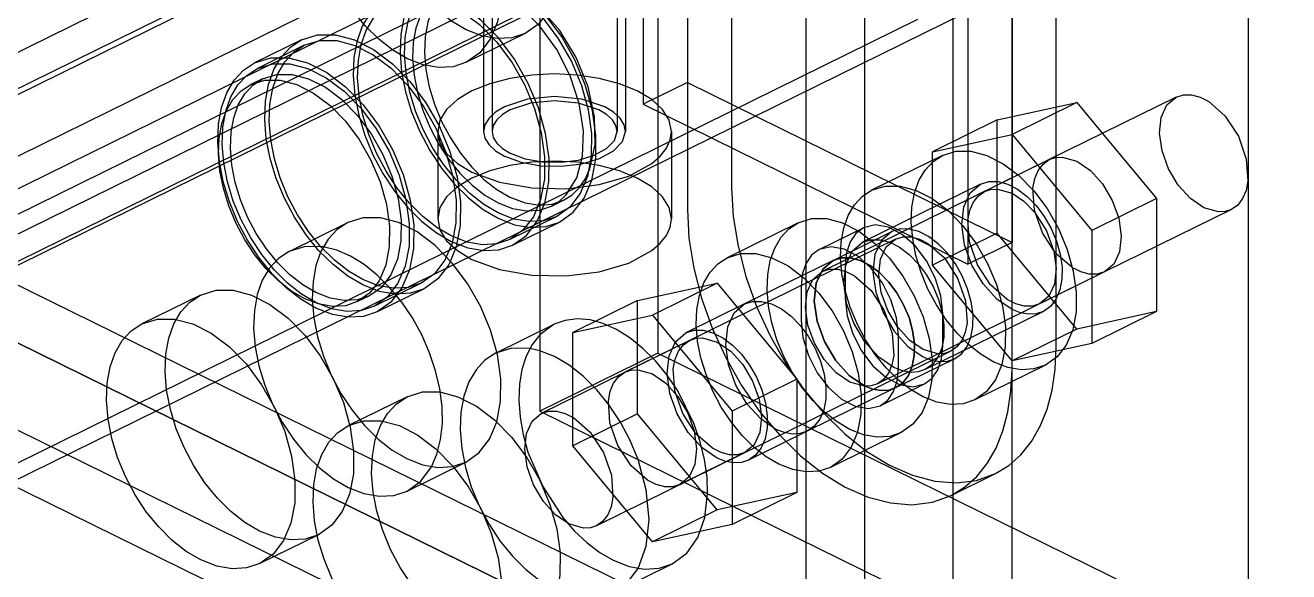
# Model space of a CAD drawing. Header units: millimetres. Extents: x 8 to 412, y 8 to 289.
# Drawn here: x 163.92 to 186.28, y 201.87 to 211.54 of the extents above; entities that cross this region are included whole.
import ezdxf

# ---------------------------------------------------------------- set-up
doc = ezdxf.new("R2010")
doc.units = ezdxf.units.MM
doc.layers.add('HIDDEN', color=8, linetype='Continuous')
doc.layers.add('OUTLINE', color=7, linetype='Continuous')

msp = doc.modelspace()

# ---------------------------------------------------------------- linework, layer by layer
at = {"layer": 'HIDDEN'}
for points in [[(210.895, 230.557), (111.664, 181.698)], [(172.184, 222.521), (172.184, 209.663)], [(174.4, 222.521), (174.4, 209.663)], [(202.017, 222.328), (163.636, 203.431)], [(182.327, 220.194), (128.011, 193.45)], [(179.716, 218.265), (127.619, 192.614)], [(182.693, 217.956), (129.421, 191.727)], [(176.425, 217.988), (176.425, 208.667)], [(185.565, 217.185), (185.565, 198.542)], [(177.209, 216.928), (127.724, 192.563)], [(182.327, 216.979), (128.011, 190.236)], [(179.716, 215.693), (130.1, 191.264)], [(171.725, 211.463), (171.468, 211.614), (171.218, 211.81), (170.979, 212.047), (170.758, 212.318), (170.56, 212.618), (170.39, 212.94), (170.252, 213.275), (170.148, 213.616), (170.082, 213.955), (170.054, 214.283), (170.067, 214.594), (170.119, 214.879), (170.208, 215.131), (170.334, 215.346), (170.493, 215.517), (170.681, 215.641)], [(170.681, 215.641), (170.956, 215.726), (171.26, 215.725), (171.582, 215.641), (171.91, 215.474), (172.23, 215.233), (172.531, 214.926), (172.801, 214.564), (173.03, 214.163), (173.209, 213.737), (173.33, 213.303), (173.39, 212.877), (173.386, 212.475), (173.318, 212.114), (173.189, 211.807), (173.004, 211.566), (172.769, 211.4)], [(175.642, 215.353), (175.642, 210.531)], [(176.164, 215.321), (159.98, 207.352)], [(170.687, 210.952), (170.43, 211.103), (170.18, 211.299), (169.941, 211.536), (169.72, 211.807), (169.522, 212.107), (169.352, 212.429), (169.214, 212.764), (169.11, 213.105), (169.044, 213.444), (169.016, 213.772), (169.029, 214.083), (169.08, 214.368), (169.17, 214.62), (169.296, 214.835), (169.455, 215.006), (169.643, 215.13)], [(169.643, 215.13), (169.918, 215.214), (170.222, 215.214), (170.544, 215.129), (170.872, 214.963), (171.192, 214.722), (171.493, 214.415), (171.763, 214.053), (171.992, 213.652), (172.171, 213.226), (172.292, 212.792), (172.352, 212.366), (172.348, 211.964), (172.28, 211.603), (172.151, 211.296), (171.966, 211.055), (171.731, 210.889)], [(182.17, 205.838), (182.17, 215.16)], [(174.859, 214.967), (174.859, 210.145)], [(177.209, 214.806), (127.593, 190.377)], [(172.036, 213.713), (172.036, 209.663)], [(174.547, 213.713), (174.547, 209.663)], [(181.381, 213.71), (181.381, 200.602)], [(176.164, 213.392), (159.98, 205.424)], [(180.342, 213.199), (180.342, 197.77)], [(180.342, 213.199), (180.342, 197.77)], [(171.208, 212.468), (171.013, 212.339), (170.848, 212.161), (170.717, 211.938), (170.624, 211.676), (170.57, 211.38), (170.557, 211.057), (170.585, 210.716), (170.654, 210.364), (170.762, 210.009), (170.906, 209.661), (171.083, 209.327), (171.289, 209.015), (171.518, 208.733), (171.766, 208.487), (172.026, 208.283), (172.293, 208.127)], [(173.378, 208.061), (173.621, 208.234), (173.814, 208.484), (173.948, 208.803), (174.019, 209.179), (174.023, 209.595), (173.961, 210.038), (173.835, 210.489), (173.649, 210.932), (173.411, 211.349), (173.131, 211.724), (172.818, 212.044), (172.485, 212.294), (172.144, 212.467), (171.81, 212.555), (171.494, 212.556), (171.208, 212.468)], [(171.257, 212.368), (171.53, 212.452), (171.831, 212.452), (172.151, 212.368), (172.476, 212.203), (172.794, 211.963), (173.093, 211.658), (173.361, 211.3), (173.588, 210.902), (173.765, 210.479), (173.886, 210.048), (173.945, 209.626), (173.941, 209.227), (173.874, 208.869), (173.746, 208.565), (173.562, 208.325), (173.329, 208.16)], [(178.776, 212.428), (178.776, 196.999)], [(178.776, 212.428), (178.776, 196.999)], [(181.387, 212.524), (181.387, 207.702)], [(172.293, 208.223), (172.038, 208.373), (171.79, 208.567), (171.553, 208.802), (171.334, 209.071), (171.138, 209.369), (170.969, 209.688), (170.831, 210.021), (170.728, 210.359), (170.662, 210.695), (170.635, 211.021), (170.648, 211.329), (170.699, 211.612), (170.788, 211.863), (170.913, 212.076), (171.071, 212.245), (171.257, 212.368)], [(170.379, 212.059), (170.184, 211.931), (170.019, 211.753), (169.888, 211.53), (169.795, 211.267), (169.741, 210.971), (169.728, 210.649), (169.756, 210.307), (169.825, 209.955), (169.933, 209.601), (170.077, 209.253), (170.254, 208.919), (170.46, 208.607), (170.689, 208.325), (170.937, 208.079), (171.197, 207.875), (171.464, 207.719)], [(172.549, 207.653), (172.792, 207.825), (172.985, 208.076), (173.119, 208.395), (173.19, 208.77), (173.194, 209.187), (173.132, 209.63), (173.005, 210.081), (172.82, 210.524), (172.582, 210.941), (172.302, 211.316), (171.989, 211.635), (171.656, 211.886), (171.315, 212.059), (170.981, 212.147), (170.664, 212.147), (170.379, 212.059)], [(170.428, 211.96), (170.7, 212.044), (171.002, 212.044), (171.322, 211.96), (171.647, 211.795), (171.965, 211.555), (172.264, 211.25), (172.532, 210.892), (172.759, 210.494), (172.936, 210.071), (173.057, 209.64), (173.116, 209.217), (173.112, 208.819), (173.045, 208.461), (172.916, 208.156), (172.732, 207.917), (172.5, 207.752)], [(171.347, 212.186), (171.176, 212.074), (171.032, 211.919), (170.918, 211.724), (170.837, 211.495), (170.79, 211.237), (170.779, 210.956), (170.804, 210.658), (170.864, 210.351), (170.958, 210.042), (171.083, 209.738), (171.238, 209.447), (171.417, 209.175), (171.617, 208.929), (171.833, 208.714), (172.06, 208.537), (172.293, 208.4)], [(180.604, 212.138), (180.604, 207.317)], [(171.464, 207.815), (171.209, 207.965), (170.961, 208.159), (170.724, 208.394), (170.505, 208.663), (170.308, 208.961), (170.139, 209.28), (170.002, 209.613), (169.899, 209.951), (169.833, 210.287), (169.806, 210.613), (169.819, 210.921), (169.87, 211.204), (169.959, 211.454), (170.084, 211.667), (170.241, 211.837), (170.428, 211.96)], [(173.448, 208.446), (173.595, 208.539), (173.724, 208.664), (173.831, 208.818), (173.915, 209), (174.008, 209.431), (173.997, 209.926), (173.883, 210.452), (173.673, 210.972), (173.382, 211.451), (173.031, 211.854)], [(177.738, 211.917), (177.738, 196.488)], [(179.716, 211.643), (163.336, 203.578)], [(168.812, 211.288), (169.098, 211.376), (169.414, 211.376), (169.748, 211.288), (170.089, 211.115), (170.422, 210.864), (170.735, 210.545), (171.015, 210.169), (171.253, 209.752), (171.439, 209.31), (171.565, 208.858), (171.627, 208.416), (171.623, 207.999), (171.552, 207.624), (171.418, 207.305), (171.226, 207.054), (170.982, 206.881)], [(172.769, 211.4), (172.535, 211.322), (172.278, 211.307), (172.006, 211.354), (171.725, 211.463)], [(172.769, 211.4), (171.731, 210.889)], [(173.239, 208.343), (173.376, 208.428), (173.498, 208.541), (173.684, 208.842), (173.788, 209.228), (173.802, 209.676), (173.727, 210.159), (173.566, 210.648), (173.329, 211.114), (173.031, 211.529)], [(168.812, 211.288), (167.983, 210.88)], [(168.861, 211.189), (168.032, 210.78)], [(169.897, 206.947), (169.63, 207.104), (169.37, 207.307), (169.122, 207.553), (168.893, 207.835), (168.687, 208.147), (168.51, 208.481), (168.366, 208.83), (168.258, 209.184), (168.19, 209.536), (168.161, 209.877), (168.174, 210.2), (168.228, 210.496), (168.321, 210.759), (168.452, 210.981), (168.617, 211.159), (168.812, 211.288)], [(169.897, 207.044), (169.642, 207.193), (169.394, 207.388), (169.157, 207.622), (168.938, 207.892), (168.742, 208.189), (168.573, 208.508), (168.435, 208.841), (168.332, 209.179), (168.267, 209.516), (168.24, 209.842), (168.252, 210.15), (168.303, 210.432), (168.392, 210.683), (168.517, 210.896), (168.675, 211.066), (168.861, 211.189)], [(168.861, 211.189), (169.134, 211.273), (169.436, 211.272), (169.755, 211.188), (170.08, 211.023), (170.398, 210.784), (170.697, 210.479), (170.965, 210.12), (171.192, 209.722), (171.369, 209.3), (171.49, 208.869), (171.549, 208.446), (171.545, 208.048), (171.478, 207.69), (171.35, 207.385), (171.166, 207.146), (170.933, 206.981)], [(169.068, 206.539), (168.801, 206.696), (168.541, 206.899), (168.293, 207.145), (168.064, 207.427), (167.858, 207.739), (167.681, 208.073), (167.537, 208.421), (167.429, 208.776), (167.36, 209.128), (167.332, 209.469), (167.345, 209.792), (167.399, 210.088), (167.492, 210.35), (167.623, 210.573), (167.788, 210.751), (167.983, 210.88)], [(167.983, 210.88), (168.269, 210.968), (168.585, 210.968), (168.919, 210.879), (169.26, 210.707), (169.593, 210.456), (169.906, 210.136), (170.186, 209.761), (170.424, 209.344), (170.61, 208.901), (170.736, 208.45), (170.798, 208.008), (170.794, 207.591), (170.723, 207.215), (170.589, 206.896), (170.396, 206.646), (170.153, 206.473)], [(168.032, 210.78), (168.305, 210.864), (168.606, 210.864), (168.926, 210.78), (169.251, 210.615), (169.569, 210.375), (169.868, 210.071), (170.136, 209.712), (170.363, 209.314), (170.54, 208.891), (170.661, 208.46), (170.72, 208.038), (170.716, 207.64), (170.649, 207.281), (170.52, 206.977), (170.337, 206.737), (170.104, 206.573)], [(171.731, 210.889), (171.497, 210.811), (171.24, 210.796), (170.968, 210.843), (170.687, 210.952)], [(169.068, 206.635), (168.813, 206.785), (168.565, 206.979), (168.328, 207.214), (168.109, 207.484), (167.913, 207.781), (167.744, 208.1), (167.606, 208.433), (167.503, 208.771), (167.437, 209.107), (167.41, 209.433), (167.423, 209.741), (167.474, 210.024), (167.563, 210.275), (167.688, 210.488), (167.845, 210.657), (168.032, 210.78)], [(168.122, 210.598), (168.371, 210.675), (168.646, 210.675), (168.938, 210.598), (169.235, 210.447), (169.526, 210.228), (169.799, 209.95), (170.043, 209.622), (170.251, 209.259), (170.412, 208.873), (170.523, 208.479), (170.577, 208.093), (170.573, 207.729), (170.512, 207.402), (170.395, 207.124), (170.227, 206.905), (170.014, 206.755)], [(175.36, 209.663), (175.32, 209.862), (175.202, 210.053), (175.011, 210.229), (174.754, 210.383), (174.441, 210.51), (174.083, 210.604), (173.695, 210.662), (173.292, 210.682), (172.888, 210.662), (172.5, 210.604), (172.143, 210.51), (171.829, 210.383), (171.572, 210.229), (171.381, 210.053), (171.263, 209.862), (171.224, 209.663)], [(168.859, 206.709), (168.626, 206.846), (168.399, 207.024), (168.183, 207.238), (167.983, 207.484), (167.804, 207.756), (167.649, 208.047), (167.524, 208.351), (167.43, 208.66), (167.37, 208.967), (167.345, 209.265), (167.356, 209.546), (167.403, 209.804), (167.485, 210.033), (167.599, 210.228), (167.742, 210.383), (167.913, 210.495)], [(169.068, 206.812), (168.835, 206.949), (168.608, 207.126), (168.392, 207.341), (168.192, 207.587), (168.013, 207.859), (167.858, 208.15), (167.733, 208.454), (167.639, 208.763), (167.579, 209.07), (167.554, 209.368), (167.565, 209.649), (167.612, 209.907), (167.693, 210.136), (167.807, 210.331), (167.951, 210.486), (168.122, 210.598)], [(168.122, 210.598), (167.913, 210.495)], [(167.913, 210.495), (168.162, 210.572), (168.437, 210.572), (168.729, 210.495), (169.026, 210.344), (169.317, 210.125), (169.59, 209.847), (169.834, 209.52), (170.042, 209.156), (170.204, 208.77), (170.314, 208.376), (170.368, 207.99), (170.364, 207.627), (170.303, 207.299), (170.186, 207.021), (170.018, 206.802), (169.805, 206.652)], [(175.642, 210.531), (174.859, 210.145)], [(175.642, 210.531), (175.642, 208.281)], [(175.642, 210.531), (181.387, 207.702)], [(174.547, 209.663), (174.523, 209.784), (174.452, 209.9), (174.336, 210.007), (174.18, 210.1), (173.772, 210.234), (173.292, 210.281), (172.811, 210.234), (172.404, 210.1), (172.248, 210.007), (172.132, 209.9), (172.06, 209.784), (172.036, 209.663)], [(174.4, 209.663), (174.378, 209.77), (174.315, 209.872), (174.213, 209.966), (174.075, 210.049), (173.716, 210.167), (173.292, 210.209), (172.868, 210.167), (172.508, 210.049), (172.371, 209.966), (172.268, 209.872), (172.205, 209.77), (172.184, 209.663)], [(174.859, 210.145), (180.604, 207.317)], [(182.536, 210.176), (181.387, 209.61)], [(171.224, 209.663), (171.263, 209.465), (171.381, 209.274), (171.572, 209.098), (171.829, 208.943)], [(171.224, 209.663), (171.224, 208.12)], [(171.829, 208.943), (172.317, 208.765), (172.888, 208.665), (173.495, 208.65), (174.083, 208.723), (174.604, 208.876), (175.011, 209.098), (175.161, 209.228), (175.271, 209.368), (175.338, 209.514), (175.36, 209.663)], [(172.036, 209.663), (172.06, 209.543), (172.132, 209.427), (172.248, 209.32), (172.404, 209.226)], [(172.184, 209.663), (172.205, 209.557), (172.268, 209.455), (172.371, 209.36), (172.508, 209.278)], [(172.404, 209.226), (172.7, 209.118), (173.047, 209.057), (173.415, 209.048), (173.772, 209.092), (174.088, 209.185), (174.336, 209.32), (174.493, 209.484), (174.547, 209.663)], [(172.508, 209.278), (172.77, 209.182), (173.076, 209.128), (173.4, 209.12), (173.716, 209.159), (173.995, 209.242), (174.213, 209.36), (174.352, 209.505), (174.4, 209.663)], [(175.36, 209.663), (175.36, 208.12)], [(179.977, 209.303), (181.387, 209.61)], [(181.387, 209.61), (182.797, 207.914)], [(182.99, 209.63), (183.946, 208.48)], [(180.154, 209.24), (180.394, 209.314), (180.66, 209.314), (180.942, 209.239), (181.229, 209.094), (181.509, 208.883), (181.773, 208.614), (182.009, 208.298), (182.209, 207.947), (182.365, 207.574), (182.472, 207.194), (182.524, 206.821), (182.521, 206.47), (182.461, 206.154), (182.348, 205.885), (182.186, 205.674), (181.981, 205.529)], [(175.36, 208.12), (175.32, 208.319), (175.202, 208.51), (175.011, 208.686), (174.754, 208.84), (174.441, 208.967), (174.083, 209.061), (173.695, 209.119), (173.292, 209.139), (172.888, 209.119), (172.5, 209.061), (172.143, 208.967), (171.829, 208.84), (171.572, 208.686), (171.381, 208.51), (171.263, 208.319), (171.224, 208.12)], [(182.047, 209.166), (178.025, 207.186)], [(180.154, 209.24), (178.9, 208.623)], [(181.067, 205.584), (180.843, 205.716), (180.623, 205.888), (180.415, 206.095), (180.221, 206.332), (180.048, 206.595), (179.899, 206.876), (179.778, 207.169), (179.687, 207.468), (179.629, 207.764), (179.605, 208.052), (179.616, 208.323), (179.661, 208.573), (179.74, 208.794), (179.85, 208.982), (179.989, 209.131), (180.154, 209.24)], [(182.047, 209.166), (180.898, 208.6)], [(176.425, 208.667), (176.454, 208.158), (176.538, 207.632), (176.676, 207.098), (176.866, 206.567), (177.104, 206.05), (177.385, 205.557), (177.704, 205.096), (178.054, 204.678), (178.428, 204.311), (178.82, 204.002), (179.22, 203.756), (179.623, 203.579), (180.019, 203.475), (180.401, 203.445), (180.761, 203.489), (181.092, 203.608)], [(180.832, 208.733), (178.743, 207.704)], [(178.9, 208.623), (179.14, 208.697), (179.407, 208.696), (179.689, 208.622), (179.975, 208.477), (180.256, 208.265), (180.519, 207.997), (180.755, 207.681), (180.956, 207.329), (181.112, 206.957), (181.218, 206.577), (181.271, 206.204), (181.267, 205.853), (181.208, 205.537), (181.095, 205.268), (180.932, 205.057), (180.727, 204.912)], [(181.387, 206.513), (181.118, 206.697), (180.874, 206.967), (180.678, 207.298), (180.549, 207.657), (180.5, 208.011), (180.534, 208.328), (180.648, 208.576), (180.832, 208.733)], [(180.832, 208.733), (180.978, 208.778), (181.14, 208.777), (181.311, 208.732), (181.485, 208.644), (181.655, 208.516), (181.815, 208.353), (181.959, 208.161), (182.08, 207.947), (182.175, 207.721), (182.24, 207.49), (182.272, 207.264), (182.269, 207.051), (182.233, 206.859), (182.165, 206.696), (182.066, 206.568), (181.942, 206.48)], [(180.898, 208.6), (181.007, 208.636), (181.128, 208.644), (181.387, 208.57)], [(173.031, 208.36), (173.249, 208.378), (173.448, 208.446)], [(173.239, 208.343), (173.448, 208.446)], [(179.814, 204.967), (179.589, 205.099), (179.37, 205.27), (179.161, 205.478), (178.968, 205.715), (178.795, 205.978), (178.646, 206.259), (178.524, 206.552), (178.434, 206.851), (178.376, 207.147), (178.352, 207.435), (178.363, 207.706), (178.408, 207.956), (178.487, 208.177), (178.597, 208.364), (178.736, 208.514), (178.9, 208.623)], [(181.876, 206.612), (181.748, 206.572), (181.605, 206.573), (181.454, 206.612), (181.301, 206.69), (181.009, 206.947), (180.775, 207.305), (180.635, 207.708), (180.608, 208.096), (180.64, 208.265), (180.701, 208.409), (180.788, 208.522), (180.898, 208.6)], [(181.387, 208.57), (181.598, 208.431), (181.793, 208.23)], [(183.946, 208.48), (182.797, 207.914)], [(183.946, 208.48), (183.946, 207.631)], [(172.293, 208.4), (172.547, 208.301), (172.794, 208.258), (173.027, 208.272), (173.239, 208.343)], [(173.329, 208.16), (173.097, 208.083), (172.842, 208.068), (172.571, 208.115), (172.293, 208.223)], [(175.642, 208.281), (175.67, 207.773), (175.754, 207.246), (175.893, 206.712), (176.083, 206.182), (176.321, 205.664), (176.602, 205.171), (176.92, 204.71), (177.27, 204.293), (177.645, 203.925), (178.036, 203.616), (178.437, 203.37), (178.839, 203.194), (179.236, 203.089), (179.617, 203.059), (179.978, 203.104), (180.309, 203.222)], [(168.592, 207.541), (169.63, 208.052)], [(171.224, 208.12), (171.263, 207.922), (171.381, 207.731), (171.572, 207.555), (171.829, 207.4)], [(171.829, 207.4), (172.317, 207.222), (172.888, 207.122), (173.495, 207.107), (174.083, 207.18), (174.604, 207.333), (175.011, 207.555), (175.161, 207.685), (175.271, 207.825), (175.338, 207.971), (175.36, 208.12)], [(172.293, 208.127), (172.585, 208.014), (172.868, 207.964), (173.135, 207.98), (173.378, 208.061)], [(173.329, 208.16), (172.5, 207.752)], [(172.549, 207.653), (173.378, 208.061)], [(177.601, 208.047), (176.348, 207.43)], [(178.515, 204.392), (178.29, 204.524), (178.071, 204.695), (177.862, 204.902), (177.669, 205.14), (177.496, 205.402), (177.347, 205.684), (177.225, 205.977), (177.135, 206.275), (177.077, 206.572), (177.053, 206.859), (177.064, 207.131), (177.109, 207.38), (177.187, 207.601), (177.298, 207.789), (177.436, 207.939), (177.601, 208.047)], [(177.601, 208.047), (177.841, 208.121), (178.108, 208.121), (178.389, 208.047), (178.676, 207.901), (178.956, 207.69), (179.22, 207.421), (179.456, 207.105), (179.656, 206.754), (179.813, 206.381), (179.919, 206.001), (179.972, 205.628), (179.968, 205.277), (179.909, 204.961), (179.796, 204.693), (179.633, 204.482), (179.428, 204.336)], [(177.976, 207.574), (178.76, 207.96)], [(178.76, 207.96), (178.624, 207.859), (178.521, 207.709), (178.458, 207.516), (178.436, 207.291)], [(180.16, 206.442), (180.126, 206.753), (180.027, 207.072), (179.872, 207.376), (179.671, 207.639), (179.441, 207.842), (179.2, 207.969), (178.967, 208.009), (178.76, 207.96)], [(172.5, 207.752), (172.268, 207.675), (172.013, 207.66), (171.742, 207.707), (171.464, 207.815)], [(179.324, 207.761), (173.057, 204.675)], [(178.221, 207.383), (179.259, 207.894)], [(178.743, 207.704), (178.889, 207.749), (179.051, 207.749), (179.222, 207.704), (179.396, 207.615), (179.566, 207.487), (179.726, 207.324), (179.87, 207.132), (179.991, 206.919), (180.086, 206.693), (180.151, 206.462), (180.183, 206.235), (180.18, 206.022), (180.144, 205.83), (180.076, 205.667), (179.977, 205.539), (179.853, 205.451)], [(179.259, 207.894), (179.075, 207.737), (178.96, 207.489), (178.926, 207.172), (178.976, 206.818), (179.105, 206.459), (179.3, 206.128), (179.544, 205.858), (179.814, 205.674)], [(179.814, 205.803), (179.576, 205.965), (179.361, 206.204), (179.188, 206.495), (179.074, 206.812), (179.031, 207.125), (179.061, 207.404), (179.162, 207.623), (179.324, 207.761)], [(180.368, 205.641), (180.493, 205.729), (180.591, 205.857), (180.66, 206.02), (180.696, 206.212), (180.698, 206.425), (180.666, 206.651), (180.602, 206.882), (180.507, 207.108), (180.385, 207.322), (180.242, 207.514), (180.082, 207.677), (179.912, 207.805), (179.738, 207.893), (179.567, 207.938), (179.405, 207.939), (179.259, 207.894)], [(179.324, 207.761), (179.453, 207.801), (179.596, 207.801), (179.747, 207.761), (179.9, 207.683), (180.192, 207.426), (180.425, 207.068), (180.566, 206.665), (180.592, 206.277), (180.56, 206.108), (180.5, 205.964), (180.413, 205.851), (180.303, 205.773)], [(182.797, 207.914), (182.797, 205.91)], [(168.592, 207.541), (168.404, 207.417), (168.245, 207.246), (168.119, 207.031), (168.029, 206.778), (167.978, 206.494), (167.965, 206.183), (167.993, 205.855), (168.059, 205.516), (168.163, 205.175), (168.301, 204.84), (168.471, 204.518), (168.669, 204.218), (168.89, 203.946), (169.129, 203.71), (169.379, 203.514), (169.636, 203.363)], [(169.197, 207.621), (168.879, 207.627), (168.592, 207.541)], [(171.464, 207.719), (171.755, 207.605), (172.039, 207.556), (172.306, 207.572), (172.549, 207.653)], [(177.976, 207.574), (177.84, 207.473), (177.738, 207.323), (177.674, 207.13), (177.653, 206.905)], [(179.376, 206.057), (179.343, 206.367), (179.244, 206.687), (179.088, 206.99), (178.888, 207.253), (178.658, 207.456), (178.417, 207.583), (178.184, 207.623), (177.976, 207.574)], [(179.298, 205.485), (179.028, 205.669), (178.784, 205.939), (178.589, 206.269), (178.46, 206.628), (178.41, 206.983), (178.444, 207.299), (178.559, 207.547), (178.743, 207.704)], [(181.387, 207.702), (180.604, 207.317)], [(181.387, 205.452), (181.387, 207.702)], [(182.13, 207.547), (182.17, 207.239), (182.139, 206.964), (182.038, 206.748), (181.876, 206.612)], [(177.261, 203.775), (177.037, 203.906), (176.817, 204.078), (176.609, 204.285), (176.415, 204.523), (176.242, 204.785), (176.093, 205.066), (175.972, 205.36), (175.881, 205.658), (175.823, 205.955), (175.799, 206.242), (175.81, 206.514), (175.855, 206.763), (175.934, 206.984), (176.044, 207.172), (176.183, 207.322), (176.348, 207.43)], [(176.348, 207.43), (176.588, 207.504), (176.854, 207.504), (177.136, 207.43), (177.423, 207.284), (177.703, 207.073), (177.966, 206.804), (178.203, 206.488), (178.403, 206.137), (178.559, 205.764), (178.666, 205.384), (178.718, 205.011), (178.714, 204.66), (178.655, 204.344), (178.542, 204.076), (178.38, 203.865), (178.175, 203.719)], [(178.221, 207.383), (176.654, 206.611)], [(178.776, 205.163), (178.506, 205.347), (178.262, 205.617), (178.067, 205.947), (177.938, 206.307), (177.888, 206.661), (177.922, 206.978), (178.037, 207.226), (178.221, 207.383)], [(178.221, 207.383), (178.037, 207.226), (177.922, 206.978), (177.888, 206.661), (177.938, 206.307), (178.067, 205.947), (178.262, 205.617), (178.506, 205.347), (178.776, 205.163)], [(178.221, 207.383), (178.367, 207.427), (178.529, 207.427), (178.7, 207.382), (178.874, 207.294), (179.044, 207.166), (179.204, 207.002), (179.347, 206.811), (179.469, 206.597), (179.564, 206.371), (179.628, 206.14), (179.66, 205.914), (179.658, 205.701), (179.622, 205.509), (179.553, 205.346), (179.455, 205.218), (179.33, 205.13)], [(179.33, 205.13), (179.455, 205.218), (179.553, 205.346), (179.622, 205.509), (179.658, 205.701), (179.66, 205.914), (179.628, 206.14), (179.564, 206.371), (179.469, 206.597), (179.347, 206.811), (179.204, 207.002), (179.044, 207.166), (178.874, 207.294), (178.7, 207.382), (178.529, 207.427), (178.367, 207.427), (178.221, 207.383)], [(178.436, 207.291), (178.436, 206.712)], [(178.515, 205.227), (178.277, 205.39), (178.061, 205.628), (177.889, 205.92), (177.775, 206.237), (177.731, 206.549), (177.761, 206.828), (177.863, 207.047), (178.025, 207.186)], [(178.025, 207.186), (178.154, 207.225), (178.296, 207.225), (178.447, 207.186), (178.601, 207.108), (178.892, 206.85), (179.126, 206.493), (179.267, 206.09), (179.293, 205.702), (179.261, 205.533), (179.201, 205.389), (179.114, 205.276), (179.004, 205.198)], [(183.025, 207.178), (179.004, 205.198)], [(183.025, 207.178), (181.876, 206.612)], [(167.025, 206.769), (167.3, 206.854), (167.604, 206.854), (167.926, 206.769), (168.254, 206.603), (168.574, 206.361), (168.875, 206.054), (169.145, 205.693), (169.374, 205.291), (169.553, 204.865), (169.674, 204.431), (169.734, 204.005), (169.73, 203.604), (169.662, 203.243), (169.533, 202.936), (169.348, 202.695), (169.113, 202.528)], [(170.933, 206.981), (170.701, 206.904), (170.446, 206.888), (170.175, 206.935), (169.897, 207.044)], [(170.982, 206.881), (170.739, 206.801), (170.472, 206.785), (170.189, 206.834), (169.897, 206.947)], [(170.933, 206.981), (170.104, 206.573)], [(170.982, 206.881), (170.153, 206.473)], [(174.761, 206.67), (176.171, 206.978)], [(176.171, 206.978), (175.022, 206.412)], [(176.171, 206.978), (177.581, 205.281)], [(177.653, 206.905), (177.653, 206.327)], [(167.025, 206.769), (165.987, 206.258)], [(168.069, 202.592), (167.812, 202.742), (167.562, 202.938), (167.323, 203.175), (167.102, 203.447), (166.905, 203.747), (166.734, 204.068), (166.596, 204.403), (166.492, 204.744), (166.426, 205.083), (166.399, 205.412), (166.411, 205.722), (166.463, 206.007), (166.552, 206.26), (166.678, 206.474), (166.837, 206.645), (167.025, 206.769)], [(169.805, 206.652), (169.593, 206.581), (169.36, 206.568), (169.113, 206.611), (168.859, 206.709)], [(170.014, 206.755), (169.802, 206.684), (169.569, 206.67), (169.322, 206.713), (169.068, 206.812)], [(170.104, 206.573), (169.872, 206.495), (169.617, 206.48), (169.346, 206.527), (169.068, 206.635)], [(170.014, 206.755), (169.805, 206.652)], [(174.761, 206.67), (173.612, 206.104)], [(174.761, 204.666), (174.761, 206.67)], [(176.654, 206.611), (176.8, 206.656), (176.962, 206.656), (177.133, 206.611), (177.307, 206.523), (177.477, 206.394), (177.637, 206.231), (177.781, 206.039), (177.902, 205.826), (177.997, 205.6), (178.062, 205.369), (178.093, 205.143), (178.091, 204.929), (178.055, 204.738), (177.987, 204.574), (177.888, 204.446), (177.763, 204.358)], [(176.654, 206.611), (176.8, 206.656), (176.962, 206.656), (177.133, 206.611), (177.307, 206.523), (177.477, 206.394), (177.637, 206.231), (177.781, 206.039), (177.902, 205.826), (177.997, 205.6), (178.062, 205.369), (178.093, 205.143), (178.091, 204.929), (178.055, 204.738), (177.987, 204.574), (177.888, 204.446), (177.763, 204.358)], [(178.436, 206.712), (178.47, 206.402), (178.568, 206.083), (178.724, 205.779), (178.925, 205.516), (179.154, 205.313), (179.395, 205.186), (179.629, 205.146), (179.836, 205.195)], [(170.153, 206.473), (169.91, 206.392), (169.643, 206.376), (169.359, 206.426), (169.068, 206.539)], [(173.612, 206.104), (175.022, 206.412)], [(175.022, 206.412), (176.432, 204.716)], [(176.654, 206.611), (175.616, 206.1)], [(177.209, 204.392), (176.939, 204.576), (176.695, 204.846), (176.5, 205.176), (176.371, 205.535), (176.321, 205.89), (176.355, 206.206), (176.47, 206.454), (176.654, 206.611)], [(177.209, 204.392), (176.939, 204.576), (176.695, 204.846), (176.5, 205.176), (176.371, 205.535), (176.321, 205.89), (176.355, 206.206), (176.47, 206.454), (176.654, 206.611)], [(181.942, 206.48), (179.853, 205.451)], [(180.16, 205.864), (180.16, 206.442)], [(181.942, 206.48), (181.817, 206.438), (181.681, 206.43), (181.536, 206.455), (181.387, 206.513)], [(167.031, 202.081), (166.774, 202.231), (166.524, 202.427), (166.285, 202.664), (166.064, 202.935), (165.867, 203.236), (165.696, 203.557), (165.558, 203.892), (165.454, 204.233), (165.388, 204.572), (165.36, 204.901), (165.373, 205.211), (165.425, 205.496), (165.514, 205.749), (165.64, 205.963), (165.799, 206.134), (165.987, 206.258)], [(165.987, 206.258), (166.262, 206.343), (166.566, 206.343), (166.888, 206.258), (167.216, 206.092), (167.536, 205.85), (167.837, 205.543), (168.107, 205.182), (168.336, 204.78), (168.515, 204.354), (168.636, 203.92), (168.696, 203.494), (168.692, 203.093), (168.624, 202.732), (168.495, 202.425), (168.31, 202.183), (168.075, 202.017)], [(172.248, 205.741), (173.286, 206.252)], [(173.286, 206.252), (173.031, 206.065)], [(176, 203.251), (175.99, 203.548), (175.947, 203.856), (175.87, 204.171), (175.763, 204.484), (175.464, 205.083), (175.279, 205.357), (175.075, 205.606), (174.856, 205.825), (174.626, 206.01), (174.39, 206.158), (174.152, 206.264), (173.919, 206.328), (173.694, 206.347), (173.481, 206.321), (173.286, 206.252)], [(177.653, 206.327), (177.687, 206.016), (177.785, 205.697), (177.941, 205.394), (178.141, 205.13), (178.371, 204.927), (178.612, 204.801), (178.845, 204.76), (179.053, 204.809)], [(173.612, 204.1), (173.612, 206.104)], [(175.681, 205.967), (174.532, 205.402)], [(176.171, 203.881), (175.901, 204.065), (175.657, 204.335), (175.462, 204.665), (175.333, 205.024), (175.283, 205.379), (175.317, 205.695), (175.432, 205.943), (175.616, 206.1)], [(176.66, 203.98), (176.531, 203.94), (176.389, 203.94), (176.238, 203.98), (176.084, 204.058), (175.793, 204.315), (175.559, 204.672), (175.418, 205.076), (175.392, 205.463), (175.424, 205.633), (175.485, 205.777), (175.572, 205.89), (175.681, 205.967)], [(175.616, 206.1), (175.762, 206.145), (175.924, 206.145), (176.095, 206.1), (176.269, 206.011), (176.439, 205.883), (176.599, 205.72), (176.743, 205.528), (176.864, 205.315), (176.959, 205.089), (177.024, 204.858), (177.055, 204.631), (177.053, 204.418), (177.017, 204.227), (176.949, 204.063), (176.85, 203.935), (176.725, 203.847)], [(175.681, 205.967), (175.791, 206.004), (175.912, 206.011), (176.171, 205.938)], [(179.376, 205.478), (179.376, 206.057)], [(172.248, 205.741), (172.06, 205.617), (171.901, 205.446), (171.775, 205.231), (171.685, 204.978), (171.634, 204.694), (171.621, 204.383), (171.649, 204.055), (171.715, 203.716), (171.818, 203.375), (171.957, 203.039), (172.127, 202.718), (172.325, 202.418), (172.546, 202.146), (172.785, 201.91), (173.035, 201.714), (173.292, 201.563)], [(172.853, 205.821), (172.535, 205.827), (172.248, 205.741)], [(174.768, 203.858), (174.629, 204.195), (174.459, 204.518), (174.26, 204.82), (174.038, 205.093), (173.799, 205.331), (173.547, 205.528), (173.289, 205.679), (173.031, 205.781)], [(180.303, 205.773), (174.036, 202.687)], [(176.171, 205.938), (176.409, 205.775), (176.624, 205.537), (176.797, 205.246), (176.91, 204.929), (176.954, 204.616), (176.924, 204.337), (176.823, 204.118), (176.66, 203.98)], [(180.303, 205.773), (180.193, 205.737), (180.073, 205.729), (179.814, 205.803)], [(179.836, 205.195), (179.972, 205.296), (180.075, 205.446), (180.138, 205.639), (180.16, 205.864)], [(181.092, 203.608), (181.332, 203.754), (181.546, 203.944), (181.732, 204.176), (181.887, 204.446), (182.01, 204.751), (182.099, 205.088), (182.152, 205.452), (182.17, 205.838)], [(179.33, 205.13), (180.368, 205.641)], [(179.814, 205.674), (179.963, 205.616), (180.108, 205.591), (180.244, 205.599), (180.368, 205.641)], [(181.981, 205.529), (180.727, 204.912)], [(181.981, 205.529), (181.776, 205.461), (181.551, 205.447), (181.313, 205.489), (181.067, 205.584)], [(175.511, 203.414), (175.382, 203.374), (175.24, 203.374), (175.089, 203.414), (174.935, 203.492), (174.644, 203.749), (174.41, 204.107), (174.269, 204.51), (174.243, 204.898), (174.275, 205.067), (174.336, 205.211), (174.423, 205.324), (174.532, 205.402)], [(174.532, 205.402), (174.642, 205.438), (174.763, 205.445), (175.022, 205.372)], [(175.022, 205.372), (175.26, 205.21), (175.475, 204.971), (175.648, 204.68), (175.761, 204.363), (175.805, 204.05), (175.775, 203.771), (175.674, 203.552), (175.511, 203.414)], [(177.581, 205.281), (176.432, 204.716)], [(177.581, 205.281), (177.581, 203.277)], [(179.053, 204.809), (179.189, 204.91), (179.291, 205.061), (179.355, 205.253), (179.376, 205.478)], [(179.853, 205.451), (179.728, 205.41), (179.592, 205.401), (179.447, 205.427), (179.298, 205.485)], [(180.309, 203.222), (180.548, 203.369), (180.762, 203.559), (180.948, 203.79), (181.104, 204.06), (181.226, 204.366), (181.315, 204.702), (181.369, 205.066), (181.387, 205.452)], [(170.681, 204.969), (170.956, 205.054), (171.26, 205.054), (171.582, 204.969), (171.91, 204.803), (172.23, 204.561), (172.531, 204.254), (172.801, 203.893), (173.03, 203.491), (173.209, 203.065), (173.33, 202.631), (173.39, 202.205), (173.386, 201.804), (173.318, 201.443), (173.189, 201.136), (173.004, 200.894), (172.769, 200.728)], [(179.33, 205.13), (177.763, 204.358)], [(179.004, 205.198), (178.894, 205.161), (178.774, 205.154), (178.515, 205.227)], [(179.33, 205.13), (179.206, 205.088), (179.07, 205.08), (178.925, 205.105), (178.776, 205.163)], [(178.776, 205.163), (178.925, 205.105), (179.07, 205.08), (179.206, 205.088), (179.33, 205.13)], [(179.053, 204.809), (179.836, 205.195)], [(170.681, 204.969), (169.643, 204.458)], [(171.725, 200.792), (171.468, 200.942), (171.218, 201.138), (170.979, 201.375), (170.758, 201.646), (170.56, 201.947), (170.39, 202.268), (170.252, 202.603), (170.148, 202.944), (170.082, 203.283), (170.054, 203.612), (170.067, 203.922), (170.119, 204.207), (170.208, 204.46), (170.334, 204.674), (170.493, 204.845), (170.681, 204.969)], [(180.727, 204.912), (180.523, 204.844), (180.298, 204.83), (180.059, 204.872), (179.814, 204.967)], [(173.546, 202.717), (173.309, 202.88), (173.093, 203.118), (172.921, 203.409), (172.807, 203.726), (172.763, 204.039), (172.793, 204.318), (172.894, 204.537), (173.057, 204.675)], [(173.057, 204.675), (173.186, 204.715), (173.328, 204.715), (173.479, 204.675), (173.633, 204.597), (173.924, 204.34), (174.158, 203.983), (174.299, 203.579), (174.325, 203.191), (174.293, 203.022), (174.233, 202.878), (174.146, 202.765), (174.036, 202.687)], [(174.761, 204.666), (173.612, 204.1)], [(176.171, 202.969), (174.761, 204.666)], [(176.432, 204.716), (176.432, 202.711)], [(170.687, 200.281), (170.43, 200.431), (170.18, 200.627), (169.941, 200.864), (169.72, 201.135), (169.522, 201.435), (169.352, 201.757), (169.214, 202.092), (169.11, 202.433), (169.044, 202.772), (169.016, 203.101), (169.029, 203.411), (169.08, 203.696), (169.17, 203.949), (169.296, 204.163), (169.455, 204.334), (169.643, 204.458)], [(169.643, 204.458), (169.918, 204.543), (170.222, 204.543), (170.544, 204.458), (170.872, 204.291), (171.192, 204.05), (171.493, 203.743), (171.763, 203.382), (171.992, 202.98), (172.171, 202.554), (172.292, 202.12), (172.352, 201.694), (172.348, 201.293), (172.28, 200.932), (172.151, 200.625), (171.966, 200.383), (171.731, 200.217)], [(177.763, 204.358), (177.639, 204.317), (177.503, 204.309), (177.358, 204.334), (177.209, 204.392)], [(177.763, 204.358), (177.639, 204.317), (177.503, 204.309), (177.358, 204.334), (177.209, 204.392)], [(179.428, 204.336), (179.223, 204.268), (178.999, 204.255), (178.76, 204.296), (178.515, 204.392)], [(177.763, 204.358), (176.725, 203.847)], [(179.428, 204.336), (178.175, 203.719)], [(175.022, 202.403), (173.612, 204.1)], [(176.66, 203.98), (175.511, 203.414)], [(170.68, 203.3), (171.718, 203.811)], [(170.68, 203.3), (170.923, 203.475), (171.113, 203.73)], [(176.725, 203.847), (176.601, 203.806), (176.465, 203.798), (176.32, 203.823), (176.171, 203.881)], [(178.175, 203.719), (177.97, 203.651), (177.745, 203.638), (177.507, 203.679), (177.261, 203.775)], [(180.309, 203.222), (181.092, 203.608)], [(169.636, 203.363), (169.916, 203.254), (170.189, 203.207), (170.446, 203.222), (170.68, 203.3)], [(177.581, 203.277), (176.171, 202.969)], [(177.581, 203.277), (176.432, 202.711)], [(176.171, 202.969), (175.022, 202.403)], [(169.113, 202.528), (168.879, 202.451), (168.622, 202.435), (168.35, 202.483), (168.069, 202.592)], [(174.036, 202.687), (173.926, 202.651), (173.806, 202.644), (173.546, 202.717)], [(176.432, 202.711), (175.022, 202.403)], [(169.113, 202.528), (168.075, 202.017)], [(168.075, 202.017), (167.841, 201.94), (167.584, 201.924), (167.312, 201.972), (167.031, 202.081)], [(174.336, 201.5), (175.374, 202.011)], [(174.336, 201.5), (174.579, 201.674), (174.769, 201.93)]]:
    msp.add_lwpolyline(points, dxfattribs=at)
at = {"layer": 'OUTLINE'}
for points in [[(173.031, 222.199), (173.031, 204.713)], [(175.12, 221.171), (175.12, 205.742)], [(171.556, 212.289), (171.385, 212.177), (171.241, 212.021), (171.127, 211.827), (171.046, 211.598), (170.999, 211.34), (170.988, 211.059), (171.013, 210.761), (171.073, 210.454), (171.167, 210.145), (171.292, 209.841), (171.447, 209.55), (171.626, 209.278), (171.826, 209.032), (172.042, 208.817), (172.269, 208.64), (172.502, 208.503)], [(173.031, 211.529), (172.646, 211.904), (172.441, 212.047), (172.234, 212.156), (172.028, 212.23), (171.827, 212.268), (171.635, 212.268), (171.455, 212.23)], [(184.292, 210.271), (182.047, 209.166)], [(184.782, 208.313), (184.544, 208.476), (184.329, 208.714), (184.156, 209.005), (184.043, 209.322), (183.999, 209.635), (184.029, 209.914), (184.13, 210.133), (184.292, 210.271)], [(184.292, 210.271), (184.421, 210.311), (184.564, 210.311), (184.715, 210.271), (184.868, 210.193), (185.16, 209.936), (185.394, 209.579), (185.534, 209.175), (185.56, 208.788), (185.529, 208.618), (185.468, 208.475), (185.381, 208.361), (185.271, 208.284)], [(181.126, 209.868), (182.536, 210.176)], [(182.536, 210.176), (182.99, 209.63)], [(181.126, 209.868), (179.977, 209.303)], [(181.126, 207.864), (181.126, 209.868)], [(179.977, 207.298), (179.977, 209.303)], [(183.025, 207.178), (182.897, 207.138), (182.754, 207.138), (182.603, 207.178), (182.45, 207.256), (182.158, 207.513), (181.924, 207.871), (181.784, 208.274), (181.757, 208.662), (181.789, 208.831), (181.85, 208.975), (181.937, 209.088), (182.047, 209.166)], [(182.047, 209.166), (182.156, 209.202), (182.277, 209.209), (182.536, 209.136)], [(182.536, 209.136), (182.774, 208.974), (182.989, 208.735), (183.162, 208.444), (183.275, 208.127), (183.319, 207.814), (183.289, 207.535), (183.188, 207.316), (183.025, 207.178)], [(172.502, 208.503), (172.771, 208.4), (173.031, 208.36)], [(181.793, 208.23), (181.999, 207.907), (182.13, 207.547)], [(185.271, 208.284), (183.025, 207.178)], [(185.271, 208.284), (185.162, 208.247), (185.041, 208.24), (184.782, 208.313)], [(169.63, 208.052), (169.442, 207.928), (169.283, 207.757), (169.157, 207.542), (169.067, 207.29), (169.016, 207.005), (169.003, 206.694), (169.031, 206.366), (169.097, 206.027), (169.201, 205.686), (169.339, 205.351), (169.509, 205.029), (169.707, 204.729), (169.928, 204.458), (170.167, 204.221), (170.417, 204.025), (170.674, 203.874)], [(171.718, 203.811), (171.952, 203.977), (172.138, 204.218), (172.267, 204.525), (172.335, 204.886), (172.339, 205.288), (172.279, 205.714), (172.158, 206.148), (171.979, 206.574), (171.75, 206.975), (171.48, 207.336), (171.179, 207.644), (170.858, 207.885), (170.531, 208.051), (170.209, 208.136), (169.905, 208.136), (169.63, 208.052)], [(181.126, 207.864), (179.977, 207.298)], [(182.536, 206.168), (181.126, 207.864)], [(171.113, 203.73), (171.21, 203.955), (171.275, 204.211), (171.305, 204.493), (171.3, 204.794), (171.26, 205.108), (171.185, 205.429), (171.078, 205.749), (170.941, 206.063), (170.776, 206.363), (170.587, 206.643), (170.378, 206.898), (170.154, 207.121), (169.919, 207.309), (169.677, 207.457), (169.435, 207.562), (169.197, 207.621)], [(183.946, 207.631), (183.946, 206.475)], [(181.387, 205.602), (179.977, 207.298)], [(181.381, 198.281), (163.623, 207.024)], [(162.585, 206.513), (180.342, 197.77)], [(180.342, 197.77), (162.585, 206.513)], [(183.946, 206.475), (182.536, 206.168)], [(183.946, 206.475), (182.797, 205.91)], [(182.536, 206.168), (181.387, 205.602)], [(173.031, 206.065), (172.896, 205.894), (172.79, 205.689), (172.714, 205.452), (172.67, 205.19), (172.659, 204.906), (172.681, 204.608), (172.735, 204.3), (172.821, 203.988), (173.081, 203.38), (173.438, 202.83), (173.645, 202.592), (173.866, 202.384), (174.095, 202.21), (174.33, 202.074)], [(161.018, 205.742), (178.776, 196.999)], [(161.018, 205.742), (178.776, 196.999)], [(173.031, 205.781), (172.853, 205.821)], [(175.12, 205.742), (173.031, 204.713)], [(175.12, 205.742), (187.654, 199.57)], [(182.797, 205.91), (181.387, 205.602)], [(159.98, 205.231), (177.738, 196.488)], [(173.031, 204.713), (185.565, 198.542)], [(170.674, 203.874), (170.954, 203.765), (171.227, 203.718), (171.484, 203.733), (171.718, 203.811)], [(174.769, 201.93), (174.914, 202.326), (174.963, 202.798), (174.914, 203.319), (174.768, 203.858)], [(175.374, 202.011), (175.63, 202.199), (175.826, 202.478), (175.951, 202.834), (176, 203.251)], [(174.33, 202.074), (174.61, 201.965), (174.883, 201.918), (175.14, 201.933), (175.374, 202.011)]]:
    msp.add_lwpolyline(points, dxfattribs=at)

doc.saveas('drawing.dxf')
